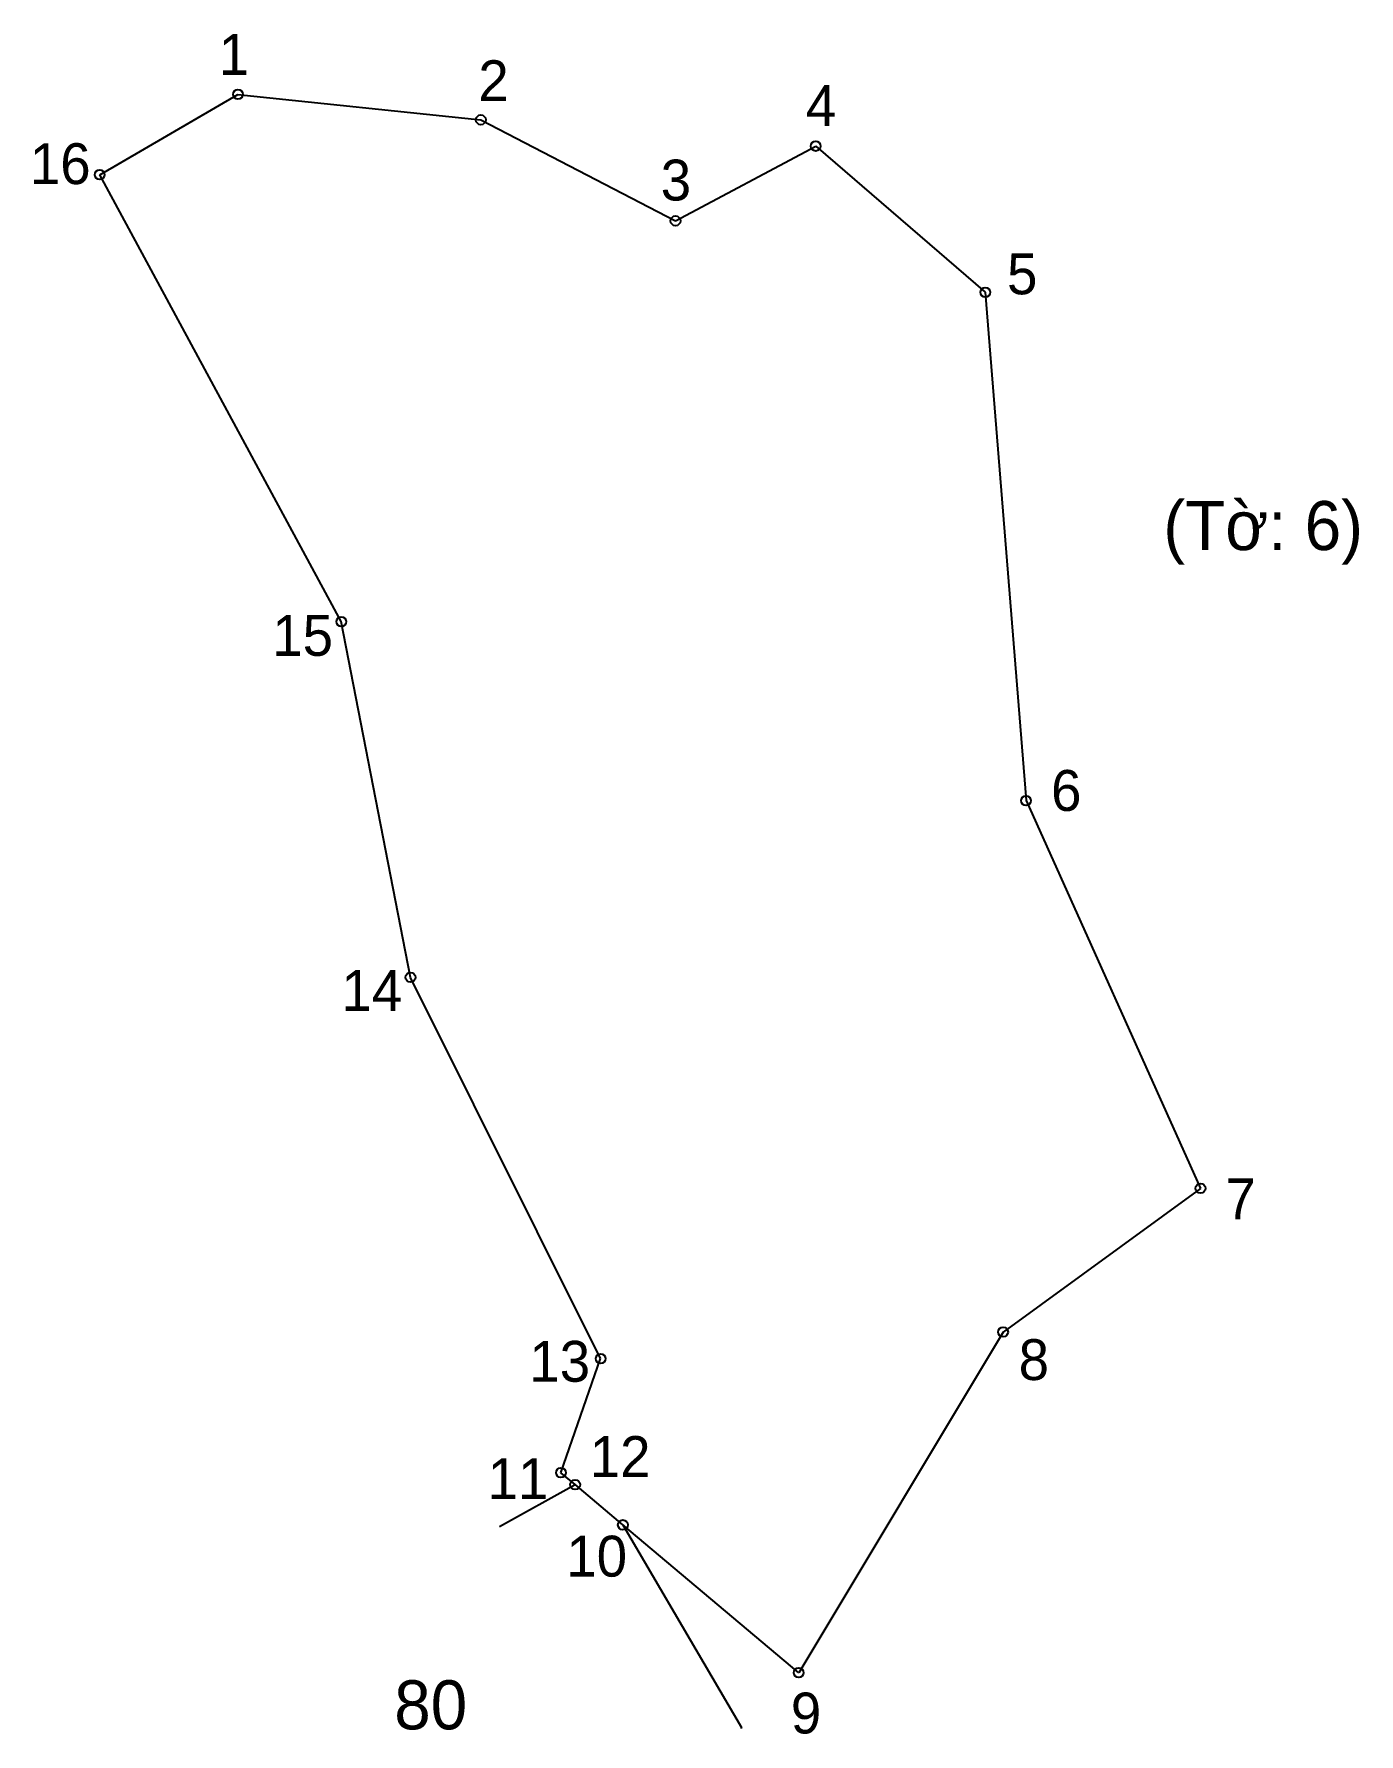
# Model space of a CAD drawing. Extents: x 547107 to 547232, y 1824993 to 1825154.
import ezdxf

# ---------------------------------------------------------------- set-up
doc = ezdxf.new("R2010")
doc.units = 0
for name, color, linetype in [('CanhThua', 7, 'Continuous'), ('MocDinhThua', 7, 'Continuous'), ('NhanTuCan', 7, 'Continuous'), ('RauThua', 7, 'Continuous'), ('SoHieuDinhThua', 7, 'Continuous')]:
    doc.layers.add(name, color=color, linetype=linetype)

msp = doc.modelspace()

# ---------------------------------------------------------------- linework, layer by layer
at = {"layer": 'CanhThua'}
for p, q in [((547113.13, 1825140.76), (547126.22, 1825148.37)), ((547126.22, 1825148.37), (547149.22, 1825145.96)), ((547149.22, 1825145.96), (547167.65, 1825136.39)), ((547167.65, 1825136.39), (547180.93, 1825143.47)), ((547180.93, 1825143.47), (547196.98, 1825129.62)), ((547136.01, 1825098.42), (547113.13, 1825140.76)), ((547196.98, 1825129.62), (547200.84, 1825081.46)), ((547142.56, 1825064.72), (547136.01, 1825098.42)), ((547200.84, 1825081.46), (547217.36, 1825044.73)), ((547160.56, 1825028.6), (547142.56, 1825064.72)), ((547217.36, 1825044.73), (547198.67, 1825031.12)), ((547198.67, 1825031.12), (547179.32, 1824998.84)), ((547156.8, 1825017.79), (547160.56, 1825028.6)), ((547158.15, 1825016.66), (547156.8, 1825017.79)), ((547162.67, 1825012.85), (547158.15, 1825016.66)), ((547179.32, 1824998.84), (547162.67, 1825012.85))]:
    msp.add_line(p, q, dxfattribs=at)
at = {"layer": 'MocDinhThua'}
for centre in [(547126.22, 1825148.37), (547149.22, 1825145.96), (547180.93, 1825143.47), (547113.13, 1825140.76), (547167.65, 1825136.39), (547196.98, 1825129.62), (547136.01, 1825098.42), (547200.84, 1825081.46), (547142.56, 1825064.72), (547217.36, 1825044.73), (547198.67, 1825031.12), (547160.56, 1825028.6), (547156.8, 1825017.79), (547158.15, 1825016.66), (547162.67, 1825012.85), (547179.32, 1824998.84)]:
    msp.add_circle(centre, 0.464, dxfattribs=at)
at = {"layer": 'RauThua'}
for p, q in [((547150.99, 1825012.71), (547158.15, 1825016.66)), ((547162.67, 1825012.85), (547173.91, 1824993.64)), ((547173.91, 1824993.57), (547173.91, 1824993.64))]:
    msp.add_line(p, q, dxfattribs=at)

# ---------------------------------------------------------------- texts
at = {"layer": 'NhanTuCan'}
for s, p in [('(Tờ: 6)', (547213.84, 1825105.2)), ('80', (547141.02, 1824993.48))]:
    msp.add_text(s, height=4.644, dxfattribs=at).set_placement(p)
at = {"layer": 'SoHieuDinhThua'}
for s, p in [('1', (547124.4, 1825150.22)), ('2', (547148.98, 1825147.73)), ('4', (547179.99, 1825145.38)), ('16', (547106.52, 1825139.87)), ('3', (547166.25, 1825138.32)), ('5', (547199.04, 1825129.43)), ('15', (547129.47, 1825095.18)), ('6', (547203.21, 1825080.49)), ('14', (547136.02, 1825061.54)), ('7', (547219.72, 1825041.8)), ('13', (547153.81, 1825026.41)), ('8', (547200.14, 1825026.57)), ('12', (547159.53, 1825017.39)), ('11', (547149.86, 1825015.29)), ('10', (547157.31, 1825007.95)), ('9', (547178.57, 1824993.09))]:
    msp.add_text(s, height=3.87, dxfattribs=at).set_placement(p)

doc.saveas('drawing.dxf')
